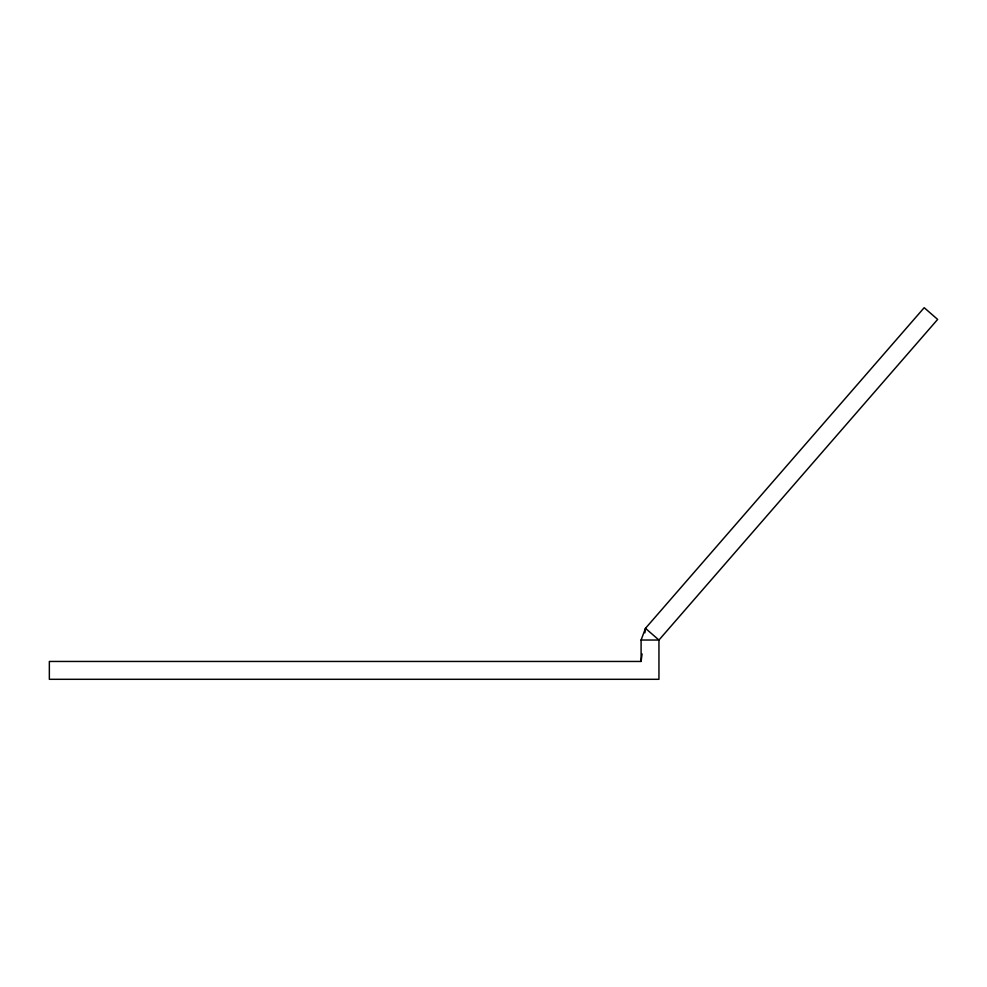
<?xml version="1.0" encoding="UTF-8"?>
<svg xmlns="http://www.w3.org/2000/svg" width="987" height="987" viewBox="0 0 987 987"><rect width="100%" height="100%" fill="white"/><g stroke="black" fill="none" stroke-linecap="round" stroke-linejoin="round"><path stroke-width="1.48" d="M641.094 661.45L641.094 640.032L645.473 628.324L924.177 307.697L937.65 319.418L658.946 640.032L658.946 679.303L49.35 679.303L49.35 661.45L641.094 661.45L642.081 653.925M644.869 632.84L645.473 628.324L658.946 640.032L641.094 640.032"/></g></svg>
